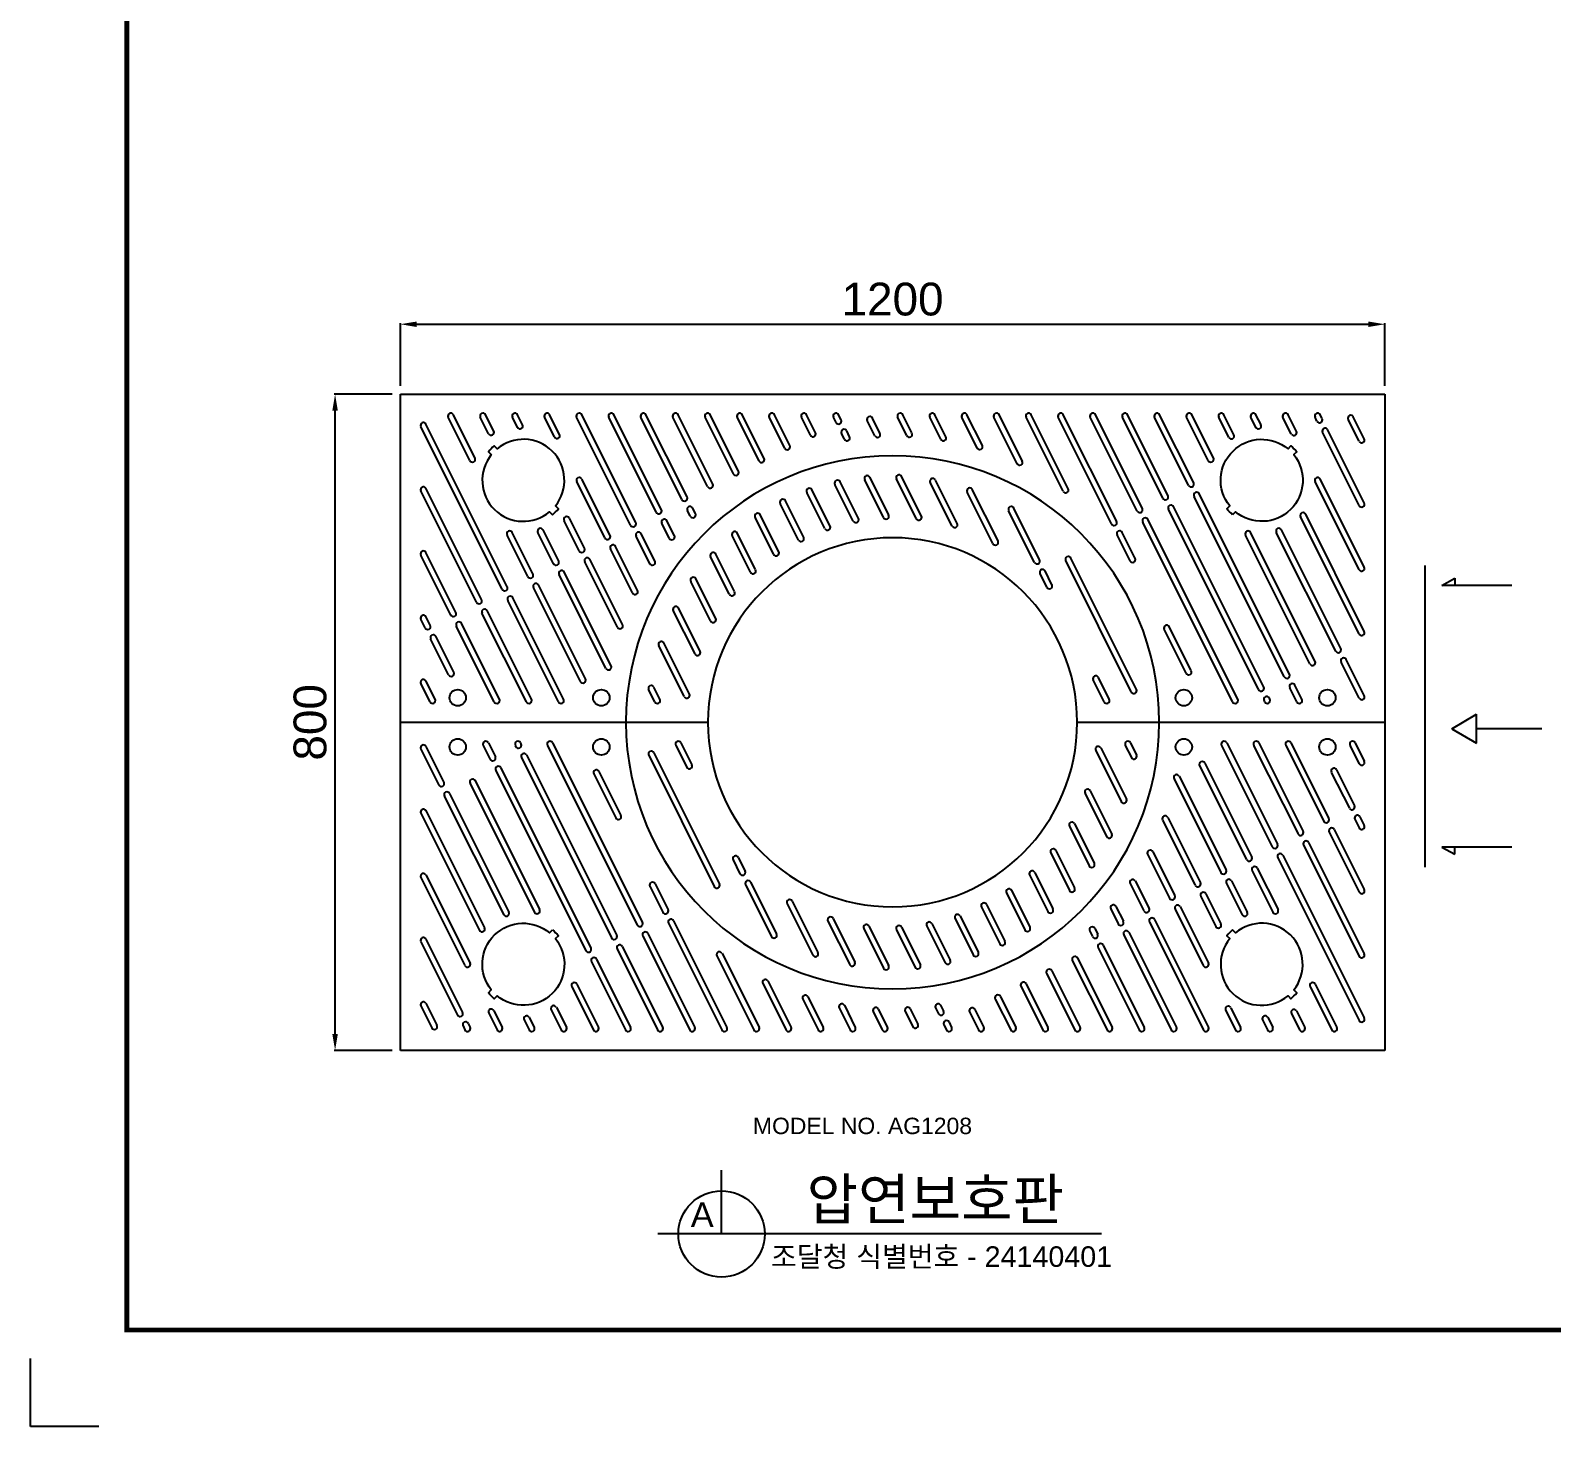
# Model space of a CAD drawing. Header units: millimetres. Extents: x 13624 to 18563, y -17957 to -14464.
# Drawn here: x 13624 to 15478, y -17957 to -16255 of the extents above; entities that cross this region are included whole.
import ezdxf
from ezdxf.enums import TextEntityAlignment as Align

# ---------------------------------------------------------------- set-up
doc = ezdxf.new("R2010")
doc.units = ezdxf.units.MM
for name, color, linetype in [('LAYOUT', 7, 'Continuous'), ('TEXT', 7, 'Continuous'), ('압연강', 40, 'Continuous')]:
    doc.layers.add(name, color=color, linetype=linetype)
doc.styles.get("Standard").update_dxf_attribs({"font": 'arial.ttf'})
doc.dimstyles.new('ISO-25', dxfattribs={"dimtxt": 40, "dimasz": 20, "dimexe": 1.25, "dimexo": 10, "dimgap": 10, "dimtad": 1, "dimdec": 0, "dimtxsty": 'Standard', "dimcen": 2.5, "dimclrd": 3, "dimclre": 3, "dimclrt": 3, "dimadec": 0, "dimazin": 0, "dimtfac": 1, "dimtdec": 0, "dimtmove": 0, "dimatfit": 3, "dimfxl": 0, "dimarcsym": 0})

# ---------------------------------------------------------------- blocks, each defined once
blk = doc.blocks.new('*D31')
at = {"color": 3, "lineweight": -2, "transparency": 16777216}
for p, q in [((14074.8, -16688.3), (14074.8, -16611.8)), ((14094.8, -16613), (15254.8, -16613)), ((15274.8, -16688.3), (15274.8, -16611.8))]:
    blk.add_line(p, q, dxfattribs=at)
at = {"color": 3, "transparency": 16777216}
for points in [[(14094.8, -16609.7), (14094.8, -16616.4), (14074.8, -16613)], [(15254.8, -16609.7), (15254.8, -16616.4), (15274.8, -16613)]]:
    blk.add_solid(points, dxfattribs=at)
at = {"layer": 'Defpoints', "color": 0, "transparency": 16777216}
for p in [(15274.8, -16613), (14074.8, -16698.3), (15274.8, -16698.3)]:
    blk.add_point(p, dxfattribs=at)
at = {"color": 3, "transparency": 16777216, "insert": (14674.8, -16582.6), "char_height": 40, "attachment_point": 5}
blk.add_mtext('1200', dxfattribs=at)
blk = doc.blocks.new('*D32')
at = {"color": 3, "lineweight": -2, "transparency": 16777216}
for p, q in [((14064.8, -16698.3), (13994, -16698.3)), ((13995.3, -17478.3), (13995.3, -16718.3)), ((14064.8, -17498.3), (13994, -17498.3))]:
    blk.add_line(p, q, dxfattribs=at)
at = {"color": 3, "transparency": 16777216}
for points in [[(13991.9, -16718.3), (13998.6, -16718.3), (13995.3, -16698.3)], [(13991.9, -17478.3), (13998.6, -17478.3), (13995.3, -17498.3)]]:
    blk.add_solid(points, dxfattribs=at)
at = {"layer": 'Defpoints', "color": 0, "transparency": 16777216}
for p in [(13995.3, -16698.3), (14074.8, -16698.3), (14074.8, -17498.3)]:
    blk.add_point(p, dxfattribs=at)
at = {"color": 3, "transparency": 16777216, "insert": (13964.9, -17098.3), "char_height": 40, "attachment_point": 5, "rotation": 90}
blk.add_mtext('800', dxfattribs=at)
blk = doc.blocks.new('AG1208')
for p, q in [((12118.1, -17154.4), (12118.1, -16754.4)), ((12118.1, -16754.4), (13318.1, -16754.4)), ((13318.1, -16754.4), (13318.1, -17154.4)), ((12118.1, -17554.4), (12118.1, -17154.4)), ((12118.1, -17154.4), (12493.1, -17154.4)), ((12943.1, -17154.4), (13318.1, -17154.4)), ((13318.1, -17154.4), (13318.1, -17554.4)), ((13318.1, -17554.4), (12118.1, -17554.4))]:
    blk.add_line(p, q)
for points in [[(12303.7, -16901.3, 0.045549), (12310.7, -16894.1), (12307.1, -16890.6, 0.904534), (12236, -16821), (12232.5, -16817.5, 0.045549), (12225.5, -16824.6), (12229, -16828.1, 0.904534), (12300.1, -16897.8)], [(13132.5, -16901.3, -0.045549), (13125.5, -16894.1), (13129, -16890.6, -0.904534), (13200.1, -16821), (13203.7, -16817.5, -0.045549), (13210.7, -16824.6), (13207.1, -16828.1, -0.904534), (13136, -16897.8)], [(12303.7, -17407.5, -0.045549), (12310.7, -17414.6), (12307.1, -17418.1, -0.904534), (12236, -17487.8), (12232.5, -17491.3, -0.045549), (12225.5, -17484.1), (12229, -17480.6, -0.904534), (12300.1, -17411)], [(13132.5, -17407.5, 0.045549), (13125.5, -17414.6), (13129, -17418.1, 0.904534), (13200.1, -17487.8), (13203.7, -17491.3, 0.045549), (13210.7, -17484.1), (13207.1, -17480.6, 0.904534), (13136, -17411)]]:
    blk.add_lwpolyline(points, format="xyb", close=True)
for centre in [(12188.1, -17124.4), (12363.1, -17124.4), (13073.1, -17124.4), (13248.1, -17124.4), (12188.1, -17184.4), (12363.1, -17184.4), (13073.1, -17184.4), (13248.1, -17184.4)]:
    blk.add_circle(centre, 10)
for radius, start, end in [(325, 0, 180), (225, 0, 180), (325, 180, 0), (225, 180, 0)]:
    blk.add_arc((12718.1, -17154.4), radius, start, end)
at = {"layer": '압연강'}
for p, q in [((12209.1, -16832.1), (12182.7, -16779.4)), ((12231.9, -16799.5), (12221.9, -16779.4)), ((12267.1, -16791.7), (12261, -16779.4)), ((12312.1, -16803.4), (12300.1, -16779.4)), ((12405, -16910.9), (12339.3, -16779.4)), ((12436.3, -16895.3), (12378.4, -16779.4)), ((12467.6, -16879.6), (12417.5, -16779.4)), ((12498.9, -16864), (12456.7, -16779.4)), ((12530.3, -16848.3), (12495.8, -16779.4)), ((12561.6, -16832.6), (12534.9, -16779.4)), ((12592.9, -16817), (12574.1, -16779.4)), ((12624.2, -16801.3), (12613.2, -16779.4)), ((12655.5, -16785.7), (12652.3, -16779.4)), ((12741.7, -16801.7), (12730.6, -16779.4)), ((12783.1, -16806.2), (12769.7, -16779.4)), ((12827.6, -16816.8), (12808.8, -16779.4)), ((12876.3, -16835.9), (12848, -16779.4)), ((12932.3, -16869.7), (12887.1, -16779.4)), ((12991.3, -16909.4), (12926.2, -16779.4)), ((13022.6, -16893.8), (12965.4, -16779.4)), ((13053.9, -16878.1), (13004.5, -16779.4)), ((13085.2, -16862.5), (13043.6, -16779.4)), ((13109.1, -16832.1), (13082.8, -16779.4)), ((13134.2, -16803.9), (13121.9, -16779.4)), ((13167.2, -16791.7), (13161, -16779.4)), ((13210.4, -16799.8), (13200.2, -16779.4)), ((13241.7, -16784.2), (13239.3, -16779.4)), ((12242.2, -16992.2), (12143.1, -16794)), ((12248.5, -16989.1), (12149.3, -16790.8)), ((12202.8, -16835.2), (12176.5, -16782.5)), ((12225.6, -16802.6), (12215.6, -16782.5)), ((12260.9, -16794.8), (12254.7, -16782.5)), ((12305.9, -16806.5), (12293.9, -16782.5)), ((12398.8, -16914), (12333, -16782.5)), ((12430.1, -16898.4), (12372.1, -16782.5)), ((12461.4, -16882.7), (12411.3, -16782.5)), ((12492.7, -16867.1), (12450.4, -16782.5)), ((12524, -16851.4), (12489.5, -16782.5)), ((12555.3, -16835.8), (12528.7, -16782.5)), ((12586.6, -16820.1), (12567.8, -16782.5)), ((12617.9, -16804.5), (12606.9, -16782.5)), ((12649.2, -16788.8), (12646.1, -16782.5)), ((12696.5, -16805.1), (12687.2, -16786.6)), ((12702.7, -16801.9), (12693.5, -16783.5)), ((12735.5, -16804.8), (12724.3, -16782.5)), ((12776.9, -16809.4), (12763.5, -16782.5)), ((12821.3, -16820), (12802.6, -16782.5)), ((12870, -16839.1), (12841.7, -16782.5)), ((12926, -16872.8), (12880.8, -16782.5)), ((12985, -16912.5), (12920, -16782.5)), ((13016.3, -16896.9), (12959.1, -16782.5)), ((13047.6, -16881.2), (12998.2, -16782.5)), ((13078.9, -16865.6), (13037.4, -16782.5)), ((13102.8, -16835.2), (13076.5, -16782.5)), ((13127.9, -16807.1), (13115.6, -16782.5)), ((13160.9, -16794.8), (13154.8, -16782.5)), ((13204.1, -16803), (13193.9, -16782.5)), ((13235.4, -16787.3), (13233, -16782.5)), ((13293.1, -16887), (13248.4, -16797.6)), ((13286.8, -16811.8), (13273.4, -16785.1)), ((13293.1, -16808.7), (13279.7, -16782)), ((12659.5, -16809.3), (12655.9, -16802.2)), ((12665.7, -16806.2), (12662.2, -16799.1)), ((13286.8, -16890.1), (13242.1, -16800.7)), ((12210.9, -17008), (12143.1, -16872.2)), ((12217.2, -17004.8), (12149.3, -16869.1)), ((12367.5, -16929.7), (12333.1, -16860.9)), ((12373.7, -16926.6), (12339.3, -16857.8)), ((12642, -16915.2), (12619.8, -16870.9)), ((12670.2, -16909), (12647.9, -16864.4)), ((12676.4, -16905.9), (12654.1, -16861.3)), ((12707.1, -16904.6), (12684.2, -16858.8)), ((12713.4, -16901.5), (12690.5, -16855.7)), ((12747, -16906.1), (12722.8, -16857.7)), ((12753.2, -16902.9), (12729, -16854.6)), ((12790.6, -16915.1), (12764.1, -16862.1)), ((12796.9, -16912), (12770.4, -16859)), ((12846.6, -16933.2), (12815.3, -16870.6)), ((13286.8, -16968.4), (13233.1, -16860.9)), ((13293.1, -16965.2), (13239.3, -16857.7)), ((12603.5, -16932.2), (12581.1, -16887.5)), ((12609.8, -16929.1), (12587.4, -16884.3)), ((12635.7, -16918.3), (12613.6, -16874.1)), ((12840.4, -16936.3), (12809, -16873.7)), ((13195.6, -17098.9), (13085.6, -16879)), ((13201.8, -17095.7), (13091.9, -16875.9)), ((12336.2, -16945.3), (12317.8, -16908.6)), ((12342.4, -16942.2), (12324.1, -16905.5)), ((12452.1, -16926.9), (12443, -16908.7)), ((12471.5, -16903), (12468.1, -16896.2)), ((12477.8, -16899.9), (12474.3, -16893)), ((12573.1, -16949.6), (12550.5, -16904.5)), ((12579.3, -16946.4), (12556.8, -16901.4)), ((12891.1, -16959.5), (12859.5, -16896.4)), ((12897.3, -16956.4), (12865.8, -16893.3)), ((13138.8, -17126.3), (13029.3, -16907.2)), ((13164.2, -17114.5), (13054.3, -16894.7)), ((13170.5, -17111.4), (13060.6, -16891.5)), ((13286.8, -17046.6), (13215.5, -16903.9)), ((13293.1, -17043.5), (13221.7, -16900.8)), ((12273.5, -16976.7), (12248.3, -16926.1)), ((12279.8, -16973.5), (12254.5, -16923)), ((12304.9, -16961), (12285.8, -16922.9)), ((12311.1, -16957.9), (12292.1, -16919.8)), ((12422.2, -16961), (12405.5, -16927.5)), ((12428.5, -16957.8), (12411.7, -16924.3)), ((12445.9, -16930), (12436.8, -16911.8)), ((12544.9, -16971.4), (12522.6, -16926.8)), ((12551.1, -16968.3), (12528.8, -16923.7)), ((13007.5, -16957.6), (12991.7, -16926)), ((13013.8, -16954.5), (12998, -16922.8)), ((13132.5, -17129.4), (13023, -16910.3)), ((13226.9, -17083.2), (13148.3, -16926.1)), ((13233.1, -17080.1), (13154.5, -16923)), ((13258.2, -17067.6), (13185.8, -16922.9)), ((13264.4, -17064.4), (13192.1, -16919.8)), ((12401, -16996.7), (12374.2, -16943.1)), ((12407.2, -16993.6), (12380.4, -16940)), ((12179.6, -17023.6), (12143.1, -16950.5)), ((12185.9, -17020.5), (12149.3, -16947.4)), ((12382.7, -17038.4), (12342.9, -16958.8)), ((12389, -17035.3), (12349.1, -16955.6)), ((12519.1, -16998.2), (12496.2, -16952.4)), ((12525.4, -16995.1), (12502.5, -16949.3)), ((13009.1, -17117.3), (12929.1, -16957.3)), ((13015.4, -17114.2), (12935.3, -16954.1)), ((12368.7, -17088.6), (12311.6, -16974.4)), ((12374.9, -17085.5), (12317.8, -16971.3)), ((12496.3, -17030.8), (12472.2, -16982.6)), ((12502.6, -17027.7), (12478.4, -16979.4)), ((12906.2, -16989.7), (12897.8, -16972.9)), ((12912.4, -16986.6), (12904, -16969.8)), ((12317, -17126.3), (12255.2, -17002.6)), ((12337.5, -17104.6), (12280.3, -16990.1)), ((12343.8, -17101.4), (12286.5, -16986.9)), ((12277.9, -17126.3), (12223.9, -17018.2)), ((12310.8, -17129.4), (12249, -17005.7)), ((12477.3, -17071), (12450.8, -17018.1)), ((12483.5, -17067.9), (12457.1, -17015)), ((12148.3, -17039.3), (12143.1, -17028.8)), ((12154.6, -17036.1), (12149.3, -17025.6)), ((12232.5, -17129.4), (12186.3, -17037)), ((12238.8, -17126.3), (12192.6, -17033.9)), ((12271.7, -17129.4), (12217.6, -17021.4)), ((13082.2, -17091.4), (13055.4, -17037.8)), ((12177, -17096.5), (12155, -17052.7)), ((12183.2, -17093.4), (12161.3, -17049.5)), ((12470.5, -17120), (12439.3, -17057.7)), ((13076, -17094.5), (13049.2, -17040.9)), ((12464.2, -17123.1), (12433, -17060.8)), ((13286.8, -17124.9), (13264.9, -17081)), ((13293.1, -17121.8), (13271.1, -17077.9)), ((12154.3, -17129.4), (12143.1, -17107)), ((12160.5, -17126.3), (12149.3, -17103.9)), ((12434.4, -17126.3), (12427, -17111.4)), ((12976, -17129.4), (12962.7, -17102.7)), ((12982.3, -17126.3), (12968.9, -17099.6)), ((13210.8, -17129.4), (13202.3, -17112.3)), ((13217.1, -17126.3), (13208.5, -17109.2)), ((12428.2, -17129.4), (12420.7, -17114.5)), ((13171.7, -17129.4), (13171, -17127.9)), ((13177.9, -17126.3), (13177.2, -17124.8)), ((12143.1, -17187), (12165, -17230.9)), ((12149.3, -17183.9), (12171.3, -17227.8)), ((12219.1, -17182.5), (12227.6, -17199.6)), ((12225.4, -17179.4), (12233.9, -17196.5)), ((12258.2, -17182.5), (12258.9, -17184)), ((12264.5, -17179.4), (12265.2, -17180.8)), ((12297.4, -17182.5), (12406.9, -17401.6)), ((12303.6, -17179.4), (12413.2, -17398.5)), ((12453.9, -17182.5), (12467.2, -17209.2)), ((12460.1, -17179.4), (12473.5, -17206.1)), ((12972, -17185.6), (13003.1, -17247.9)), ((13001.7, -17182.5), (13009.2, -17197.4)), ((13008, -17179.4), (13015.4, -17194.3)), ((13119.1, -17182.5), (13180.9, -17306.2)), ((13125.4, -17179.4), (13187.2, -17303.1)), ((13158.2, -17182.5), (13212.3, -17290.5)), ((13164.5, -17179.4), (13218.5, -17287.4)), ((13197.4, -17182.5), (13243.6, -17274.9)), ((13203.6, -17179.4), (13249.8, -17271.7)), ((13275.6, -17182.5), (13286.8, -17204.9)), ((13281.9, -17179.4), (13293.1, -17201.7)), ((12265.7, -17197.4), (12375.6, -17417.2)), ((12271.9, -17194.2), (12381.9, -17414.1)), ((12420.8, -17194.6), (12500.8, -17354.6)), ((12427, -17191.5), (12507.1, -17351.5)), ((12965.7, -17188.8), (12996.9, -17251.1)), ((13098.7, -17204.2), (13155.9, -17318.7)), ((12234.3, -17213), (12344.3, -17432.9)), ((12240.6, -17209.9), (12350.5, -17429.8)), ((12353.9, -17217.4), (12380.7, -17271)), ((12360.2, -17214.2), (12387, -17267.8)), ((13061.2, -17223.3), (13118.3, -17337.5)), ((13067.5, -17220.1), (13124.6, -17334.4)), ((13092.4, -17207.3), (13149.6, -17321.8)), ((13252.9, -17215.4), (13274.9, -17259.2)), ((13259.2, -17212.2), (13281.1, -17256.1)), ((12178, -17241.2), (12250.3, -17385.9)), ((12203, -17228.7), (12281.6, -17385.8)), ((12209.3, -17225.5), (12287.9, -17382.7)), ((12952.6, -17240.9), (12979.1, -17293.8)), ((12958.9, -17237.8), (12985.3, -17290.6)), ((12149.3, -17262.1), (12220.7, -17404.9)), ((12171.7, -17244.3), (12244.1, -17389)), ((12143.1, -17265.3), (12214.4, -17408)), ((12939.9, -17277.9), (12964, -17326.2)), ((13047.2, -17273.5), (13087, -17353.1)), ((13053.5, -17270.3), (13093.3, -17350)), ((13281.6, -17272.6), (13286.8, -17283.1)), ((13287.8, -17269.5), (13293.1, -17280)), ((12933.6, -17281.1), (12957.7, -17329.3)), ((13250.3, -17288.3), (13286.8, -17361.4)), ((13256.5, -17285.2), (13293.1, -17358.3)), ((12910.8, -17313.7), (12933.7, -17359.5)), ((12917, -17310.5), (12939.9, -17356.3)), ((13028.9, -17315.2), (13055.7, -17368.8)), ((13035.2, -17312.1), (13062, -17365.7)), ((13193.9, -17316.5), (13293.1, -17514.8)), ((13219, -17303.9), (13286.8, -17439.7)), ((13225.2, -17300.8), (13293.1, -17436.5)), ((12523.7, -17322.2), (12532.1, -17339)), ((12530, -17319.1), (12538.4, -17335.9)), ((13156.3, -17335.3), (13181.6, -17385.8)), ((13162.6, -17332.1), (13187.9, -17382.7)), ((13187.7, -17319.7), (13286.8, -17517.9)), ((12143.1, -17343.5), (12196.8, -17451)), ((12149.3, -17340.4), (12203.1, -17447.9)), ((12422.4, -17354.3), (12438.2, -17385.9)), ((12428.7, -17351.2), (12444.5, -17382.8)), ((12538.8, -17352.4), (12570.4, -17415.5)), ((12545.1, -17349.3), (12576.6, -17412.4)), ((12885, -17340.5), (12907.3, -17385.1)), ((12891.3, -17337.3), (12913.6, -17381.9)), ((13007.7, -17350.9), (13024.4, -17384.4)), ((13013.9, -17347.8), (13030.7, -17381.3)), ((13125, -17350.9), (13144.1, -17389)), ((13131.3, -17347.8), (13150.3, -17385.8)), ((12595.8, -17372.4), (12627.1, -17435.1)), ((12856.8, -17362.3), (12879.4, -17407.4)), ((12863.1, -17359.2), (12885.6, -17404.2)), ((13093.7, -17366.6), (13112.1, -17403.3)), ((13100, -17363.4), (13118.3, -17400.1)), ((12589.5, -17375.6), (12620.9, -17438.2)), ((12800.5, -17390.4), (12822.6, -17434.7)), ((12826.4, -17379.7), (12848.8, -17424.4)), ((12832.7, -17376.6), (12855, -17421.3)), ((12984, -17381.9), (12993.1, -17400.1)), ((12990.3, -17378.8), (12999.4, -17397)), ((13062.4, -17382.2), (13096.8, -17451)), ((13068.7, -17379.1), (13103.1, -17447.9)), ((12444.9, -17399.4), (12509.9, -17529.4)), ((12451.2, -17396.2), (12516.2, -17526.3)), ((12639.3, -17396.8), (12665.8, -17449.8)), ((12645.5, -17393.6), (12672, -17446.7)), ((12682.9, -17405.8), (12707.1, -17454.2)), ((12689.2, -17402.7), (12713.4, -17451.1)), ((12722.8, -17407.3), (12745.7, -17453.1)), ((12729, -17404.1), (12752, -17450)), ((12759.7, -17402.9), (12782, -17447.5)), ((12766, -17399.8), (12788.3, -17444.4)), ((12794.2, -17393.6), (12816.3, -17437.8)), ((12958.4, -17408.9), (12961.8, -17415.7)), ((12964.6, -17405.7), (12968.1, -17412.6)), ((13006.1, -17410.4), (13064, -17526.3)), ((13031.1, -17397.9), (13096.9, -17529.4)), ((13037.4, -17394.7), (13103.2, -17526.3)), ((12143.1, -17421.8), (12187.8, -17511.2)), ((12149.3, -17418.7), (12194, -17508)), ((12388.6, -17427.5), (12437.9, -17526.3)), ((12413.6, -17415), (12470.8, -17529.4)), ((12419.9, -17411.9), (12477.1, -17526.3)), ((12974.8, -17426), (13024.9, -17526.3)), ((12999.8, -17413.5), (13057.8, -17529.4)), ((12351, -17446.3), (12392.5, -17529.4)), ((12357.3, -17443.2), (12398.8, -17526.3)), ((12382.3, -17430.7), (12431.7, -17529.4)), ((12503.9, -17439.1), (12549.1, -17529.4)), ((12510.2, -17435.9), (12555.3, -17526.3)), ((12937.2, -17444.8), (12979.5, -17529.4)), ((12943.5, -17441.7), (12985.8, -17526.3)), ((12968.5, -17429.2), (13018.6, -17529.4)), ((12905.9, -17460.5), (12940.4, -17529.4)), ((12912.2, -17457.3), (12946.6, -17526.3)), ((12327.1, -17476.7), (12353.4, -17529.4)), ((12333.3, -17473.6), (12359.7, -17526.3)), ((12559.9, -17472.8), (12588.2, -17529.4)), ((12566.2, -17469.7), (12594.4, -17526.3)), ((12874.6, -17476.1), (12901.2, -17529.4)), ((12880.9, -17473), (12907.5, -17526.3)), ((13227.1, -17476.7), (13253.4, -17529.4)), ((13233.3, -17473.6), (13259.7, -17526.3)), ((12143.1, -17500.1), (12156.5, -17526.8)), ((12149.3, -17496.9), (12162.7, -17523.7)), ((12308.3, -17501.7), (12320.5, -17526.3)), ((12608.6, -17491.9), (12627.3, -17529.4)), ((12614.9, -17488.8), (12633.6, -17526.3)), ((12653, -17502.5), (12666.4, -17529.4)), ((12659.3, -17499.4), (12672.7, -17526.3)), ((12770.4, -17502.6), (12774, -17509.7)), ((12776.7, -17499.4), (12780.2, -17506.5)), ((12843.3, -17491.8), (12862.1, -17529.4)), ((12849.6, -17488.6), (12868.4, -17526.3)), ((13130.3, -17502.3), (13142.3, -17526.3)), ((12200.7, -17521.4), (12203.1, -17526.3)), ((12225.8, -17508.9), (12236, -17529.4)), ((12232, -17505.8), (12242.3, -17526.3)), ((12269, -17517.1), (12275.1, -17529.4)), ((12275.3, -17514), (12281.4, -17526.3)), ((12302, -17504.8), (12314.3, -17529.4)), ((12694.4, -17507.1), (12705.6, -17529.4)), ((12700.7, -17504), (12711.8, -17526.3)), ((12733.4, -17506.8), (12742.7, -17525.3)), ((12739.7, -17503.7), (12748.9, -17522.2)), ((12787, -17520), (12790.1, -17526.3)), ((12812, -17507.4), (12823, -17529.4)), ((12818.3, -17504.3), (12829.2, -17526.3)), ((13124, -17505.4), (13136, -17529.4)), ((13169, -17517.1), (13175.2, -17529.4)), ((13175.3, -17514), (13181.4, -17526.3)), ((13204.3, -17509.3), (13214.3, -17529.4)), ((13210.5, -17506.2), (13220.5, -17526.3)), ((12194.5, -17524.6), (12196.9, -17529.4)), ((12780.7, -17523.1), (12783.8, -17529.4))]:
    blk.add_line(p, q, dxfattribs=at)
for centre, start, end in [((12179.6, -16781), 26.5651, 206.5651), ((12218.7, -16781), 26.5651, 206.5651), ((12257.9, -16781), 26.5651, 206.5651), ((12297, -16781), 26.5651, 206.5651), ((12336.1, -16781), 26.5651, 206.5651), ((12375.3, -16781), 26.5651, 206.5651), ((12414.4, -16781), 26.5651, 206.5651), ((12453.5, -16781), 26.5651, 206.5651), ((12492.7, -16781), 26.5651, 206.5651), ((12531.8, -16781), 26.5651, 206.5651), ((12570.9, -16781), 26.5651, 206.5651), ((12610.1, -16781), 26.5651, 206.5651), ((12649.2, -16781), 26.5651, 206.5651), ((12727.4, -16781), 26.5651, 206.5651), ((12766.6, -16781), 26.5651, 206.5651), ((12805.7, -16781), 26.5651, 206.5651), ((12844.8, -16781), 26.5651, 206.5651), ((12884, -16781), 26.5651, 206.5651), ((12923.1, -16781), 26.5651, 206.5651), ((12962.2, -16781), 26.5651, 206.5651), ((13001.4, -16781), 26.5651, 206.5651), ((13040.5, -16781), 26.5651, 206.5651), ((13079.6, -16781), 26.5651, 206.5651), ((13118.8, -16781), 26.5651, 206.5651), ((13157.9, -16781), 26.5651, 206.5651), ((13197, -16781), 26.5651, 206.5651), ((13236.2, -16781), 26.5651, 206.5651), ((13276.6, -16783.5), 26.5651, 206.5651), ((12146.2, -16792.4), 26.5651, 206.5651), ((12264, -16793.2), 206.5651, 26.5651), ((12652.3, -16787.3), 206.5651, 26.5651), ((12659, -16800.7), 26.5651, 206.5651), ((12690.4, -16785), 26.5651, 206.5651), ((13164, -16793.2), 206.5651, 26.5651), ((13238.6, -16785.8), 206.5651, 26.5651), ((13245.3, -16799.2), 26.5651, 206.5651), ((12228.8, -16801), 206.5651, 26.5651), ((12309, -16804.9), 206.5651, 26.5651), ((12589.7, -16818.6), 206.5651, 26.5651), ((12621, -16802.9), 206.5651, 26.5651), ((12662.6, -16807.8), 206.5651, 26.5651), ((12699.6, -16803.5), 206.5651, 26.5651), ((12738.6, -16803.3), 206.5651, 26.5651), ((12780, -16807.8), 206.5651, 26.5651), ((12824.4, -16818.4), 206.5651, 26.5651), ((13131, -16805.5), 206.5651, 26.5651), ((13207.3, -16801.4), 206.5651, 26.5651), ((13289.9, -16810.3), 206.5651, 26.5651), ((12206, -16833.6), 206.5651, 26.5651), ((12558.4, -16834.2), 206.5651, 26.5651), ((13106, -16833.6), 206.5651, 26.5651), ((12527.1, -16849.9), 206.5651, 26.5651), ((12687.3, -16857.2), 26.5651, 206.5651), ((12725.9, -16856.2), 26.5651, 206.5651), ((12873.1, -16837.5), 206.5651, 26.5651), ((12146.2, -16870.7), 26.5651, 206.5651), ((12336.2, -16859.3), 26.5651, 206.5651), ((12495.8, -16865.5), 206.5651, 26.5651), ((12616.7, -16872.5), 26.5651, 206.5651), ((12651, -16862.8), 26.5651, 206.5651), ((12767.2, -16860.5), 26.5651, 206.5651), ((12812.2, -16872.1), 26.5651, 206.5651), ((12929.1, -16871.3), 206.5651, 26.5651), ((13082, -16864), 206.5651, 26.5651), ((13236.2, -16859.3), 26.5651, 206.5651), ((12464.5, -16881.2), 206.5651, 26.5651), ((12471.2, -16894.6), 26.5651, 206.5651), ((12584.3, -16885.9), 26.5651, 206.5651), ((12862.7, -16894.8), 26.5651, 206.5651), ((13050.7, -16879.7), 206.5651, 26.5651), ((13057.4, -16893.1), 26.5651, 206.5651), ((13088.7, -16877.4), 26.5651, 206.5651), ((13289.9, -16888.5), 206.5651, 26.5651), ((12320.9, -16907.1), 26.5651, 206.5651), ((12433.2, -16896.8), 206.5651, 26.5651), ((12439.9, -16910.2), 26.5651, 206.5651), ((12474.7, -16901.5), 206.5651, 26.5651), ((12553.7, -16903), 26.5651, 206.5651), ((12673.3, -16907.5), 206.5651, 26.5651), ((12710.2, -16903.1), 206.5651, 26.5651), ((12750.1, -16904.5), 206.5651, 26.5651), ((12988.1, -16911), 206.5651, 26.5651), ((13019.4, -16895.3), 206.5651, 26.5651), ((13026.1, -16908.7), 26.5651, 206.5651), ((13218.6, -16902.3), 26.5651, 206.5651), ((12251.4, -16924.5), 26.5651, 206.5651), ((12288.9, -16921.4), 26.5651, 206.5651), ((12370.6, -16928.1), 206.5651, 26.5651), ((12401.9, -16912.5), 206.5651, 26.5651), ((12408.6, -16925.9), 26.5651, 206.5651), ((12449, -16928.4), 206.5651, 26.5651), ((12525.7, -16925.3), 26.5651, 206.5651), ((12638.8, -16916.8), 206.5651, 26.5651), ((12793.8, -16913.6), 206.5651, 26.5651), ((12994.8, -16924.4), 26.5651, 206.5651), ((13151.4, -16924.5), 26.5651, 206.5651), ((13189, -16921.4), 26.5651, 206.5651), ((12146.2, -16948.9), 26.5651, 206.5651), ((12339.3, -16943.8), 206.5651, 26.5651), ((12377.3, -16941.5), 26.5651, 206.5651), ((12576.2, -16948), 206.5651, 26.5651), ((12606.6, -16930.6), 206.5651, 26.5651), ((12843.5, -16934.8), 206.5651, 26.5651), ((12308, -16959.4), 206.5651, 26.5651), ((12346, -16957.2), 26.5651, 206.5651), ((12425.4, -16959.4), 206.5651, 26.5651), ((12499.4, -16950.9), 26.5651, 206.5651), ((12894.2, -16957.9), 206.5651, 26.5651), ((12932.2, -16955.7), 26.5651, 206.5651), ((13010.6, -16956), 206.5651, 26.5651), ((13289.9, -16966.8), 206.5651, 26.5651), ((12276.7, -16975.1), 206.5651, 26.5651), ((12314.7, -16972.8), 26.5651, 206.5651), ((12475.3, -16981), 26.5651, 206.5651), ((12548, -16969.9), 206.5651, 26.5651), ((12900.9, -16971.4), 26.5651, 206.5651), ((12245.4, -16990.7), 206.5651, 26.5651), ((12252.1, -17004.2), 26.5651, 206.5651), ((12283.4, -16988.5), 26.5651, 206.5651), ((12404.1, -16995.1), 206.5651, 26.5651), ((12522.3, -16996.7), 206.5651, 26.5651), ((12909.3, -16988.1), 206.5651, 26.5651), ((12182.8, -17022), 206.5651, 26.5651), ((12214.1, -17006.4), 206.5651, 26.5651), ((12220.8, -17019.8), 26.5651, 206.5651), ((12453.9, -17016.6), 26.5651, 206.5651), ((12146.2, -17027.2), 26.5651, 206.5651), ((12151.5, -17037.7), 206.5651, 26.5651), ((12189.5, -17035.5), 26.5651, 206.5651), ((12385.8, -17036.9), 206.5651, 26.5651), ((12499.4, -17029.3), 206.5651, 26.5651), ((13052.3, -17039.4), 26.5651, 206.5651), ((12158.2, -17051.1), 26.5651, 206.5651), ((12436.2, -17059.3), 26.5651, 206.5651), ((13289.9, -17045.1), 206.5651, 26.5651), ((12480.4, -17069.5), 206.5651, 26.5651), ((13261.3, -17066), 206.5651, 26.5651), ((13268, -17079.4), 26.5651, 206.5651), ((12180.1, -17095), 206.5651, 26.5651), ((12371.8, -17087.1), 206.5651, 26.5651), ((13079.1, -17093), 206.5651, 26.5651), ((13230, -17081.7), 206.5651, 26.5651), ((12146.2, -17105.5), 26.5651, 206.5651), ((12340.6, -17103), 206.5651, 26.5651), ((12423.9, -17112.9), 26.5651, 206.5651), ((12965.8, -17101.2), 26.5651, 206.5651), ((13167.4, -17113), 206.5651, 26.5651), ((13198.7, -17097.3), 206.5651, 26.5651), ((13205.4, -17110.7), 26.5651, 206.5651), ((12157.4, -17127.8), 206.5651, 26.5651), ((12235.7, -17127.8), 206.5651, 26.5651), ((12274.8, -17127.8), 206.5651, 26.5651), ((12313.9, -17127.8), 206.5651, 26.5651), ((12431.3, -17127.8), 206.5651, 26.5651), ((12467.3, -17121.6), 206.5651, 26.5651), ((12979.1, -17127.8), 206.5651, 26.5651), ((13012.2, -17115.8), 206.5651, 26.5651), ((13135.7, -17127.8), 206.5651, 26.5651), ((13174.1, -17126.4), 26.5651, 206.5651), ((13174.8, -17127.8), 206.5651, 26.5651), ((13213.9, -17127.8), 206.5651, 26.5651), ((13289.9, -17123.3), 206.5651, 26.5651), ((12146.2, -17185.4), 26.5651, 206.5651), ((12222.2, -17181), 26.5651, 206.5651), ((12261.4, -17181), 26.5651, 206.5651), ((12262.1, -17182.4), 206.5651, 26.5651), ((12300.5, -17181), 26.5651, 206.5651), ((12457, -17181), 26.5651, 206.5651), ((12968.8, -17187.2), 26.5651, 206.5651), ((13004.9, -17181), 26.5651, 206.5651), ((13122.2, -17181), 26.5651, 206.5651), ((13161.4, -17181), 26.5651, 206.5651), ((13200.5, -17181), 26.5651, 206.5651), ((13278.8, -17181), 26.5651, 206.5651), ((12230.8, -17198), 206.5651, 26.5651), ((12268.8, -17195.8), 26.5651, 206.5651), ((12423.9, -17193), 26.5651, 206.5651), ((12470.3, -17207.6), 206.5651, 26.5651), ((13012.3, -17195.8), 206.5651, 26.5651), ((13095.5, -17205.8), 26.5651, 206.5651), ((13289.9, -17203.3), 206.5651, 26.5651), ((12206.2, -17227.1), 26.5651, 206.5651), ((12237.5, -17211.5), 26.5651, 206.5651), ((12357, -17215.8), 26.5651, 206.5651), ((13064.4, -17221.7), 26.5651, 206.5651), ((13256.1, -17213.8), 26.5651, 206.5651), ((12168.2, -17229.3), 206.5651, 26.5651), ((12174.9, -17242.8), 26.5651, 206.5651), ((12955.8, -17239.3), 26.5651, 206.5651), ((12146.2, -17263.7), 26.5651, 206.5651), ((13000, -17249.5), 206.5651, 26.5651), ((13278, -17257.7), 206.5651, 26.5651), ((12383.9, -17269.4), 206.5651, 26.5651), ((12936.7, -17279.5), 26.5651, 206.5651), ((13050.3, -17271.9), 26.5651, 206.5651), ((13246.7, -17273.3), 206.5651, 26.5651), ((13284.7, -17271.1), 26.5651, 206.5651), ((13289.9, -17281.6), 206.5651, 26.5651), ((12982.2, -17292.2), 206.5651, 26.5651), ((13215.4, -17289), 206.5651, 26.5651), ((13222.1, -17302.4), 26.5651, 206.5651), ((13253.4, -17286.7), 26.5651, 206.5651), ((12526.9, -17320.6), 26.5651, 206.5651), ((12913.9, -17312.1), 26.5651, 206.5651), ((13032.1, -17313.7), 26.5651, 206.5651), ((13184.1, -17304.6), 206.5651, 26.5651), ((13190.8, -17318), 26.5651, 206.5651), ((12535.2, -17337.4), 206.5651, 26.5651), ((12888.2, -17338.9), 26.5651, 206.5651), ((12960.9, -17327.8), 206.5651, 26.5651), ((13121.5, -17335.9), 206.5651, 26.5651), ((13152.8, -17320.3), 206.5651, 26.5651), ((13159.5, -17333.7), 26.5651, 206.5651), ((12146.2, -17342), 26.5651, 206.5651), ((12425.5, -17352.8), 26.5651, 206.5651), ((12503.9, -17353.1), 206.5651, 26.5651), ((12542, -17350.8), 26.5651, 206.5651), ((13010.8, -17349.4), 26.5651, 206.5651), ((13090.2, -17351.6), 206.5651, 26.5651), ((13128.2, -17349.3), 26.5651, 206.5651), ((12592.7, -17374), 26.5651, 206.5651), ((12860, -17360.8), 26.5651, 206.5651), ((12936.8, -17357.9), 206.5651, 26.5651), ((13058.9, -17367.2), 206.5651, 26.5651), ((13096.9, -17365), 26.5651, 206.5651), ((13289.9, -17359.8), 206.5651, 26.5651), ((12247.2, -17387.4), 206.5651, 26.5651), ((12284.7, -17384.2), 206.5651, 26.5651), ((12441.3, -17384.4), 206.5651, 26.5651), ((12642.4, -17395.2), 26.5651, 206.5651), ((12797.3, -17392), 26.5651, 206.5651), ((12829.5, -17378.1), 26.5651, 206.5651), ((12910.5, -17383.5), 206.5651, 26.5651), ((12987.2, -17380.4), 26.5651, 206.5651), ((13027.6, -17382.9), 206.5651, 26.5651), ((13065.6, -17380.6), 26.5651, 206.5651), ((13147.2, -17387.4), 206.5651, 26.5651), ((13184.8, -17384.2), 206.5651, 26.5651), ((12217.6, -17406.4), 206.5651, 26.5651), ((12410, -17400), 206.5651, 26.5651), ((12416.7, -17413.4), 26.5651, 206.5651), ((12448, -17397.8), 26.5651, 206.5651), ((12686.1, -17404.3), 26.5651, 206.5651), ((12725.9, -17405.7), 26.5651, 206.5651), ((12762.9, -17401.3), 26.5651, 206.5651), ((12882.5, -17405.8), 206.5651, 26.5651), ((12961.5, -17407.3), 26.5651, 206.5651), ((12996.2, -17398.5), 206.5651, 26.5651), ((13003, -17411.9), 26.5651, 206.5651), ((13034.3, -17396.3), 26.5651, 206.5651), ((13115.2, -17401.7), 206.5651, 26.5651), ((12146.2, -17420.2), 26.5651, 206.5651), ((12378.7, -17415.7), 206.5651, 26.5651), ((12385.4, -17429.1), 26.5651, 206.5651), ((12573.5, -17413.9), 206.5651, 26.5651), ((12851.9, -17422.9), 206.5651, 26.5651), ((12964.9, -17414.2), 206.5651, 26.5651), ((12971.7, -17427.6), 26.5651, 206.5651), ((12347.4, -17431.3), 206.5651, 26.5651), ((12354.1, -17444.7), 26.5651, 206.5651), ((12507, -17437.5), 26.5651, 206.5651), ((12624, -17436.6), 206.5651, 26.5651), ((12668.9, -17448.2), 206.5651, 26.5651), ((12785.2, -17445.9), 206.5651, 26.5651), ((12819.5, -17436.3), 206.5651, 26.5651), ((12940.3, -17443.3), 26.5651, 206.5651), ((13289.9, -17438.1), 206.5651, 26.5651), ((12200, -17449.5), 206.5651, 26.5651), ((12710.2, -17452.6), 206.5651, 26.5651), ((12748.8, -17451.5), 206.5651, 26.5651), ((12909, -17458.9), 26.5651, 206.5651), ((13100, -17449.4), 206.5651, 26.5651), ((12330.2, -17475.1), 26.5651, 206.5651), ((12563, -17471.3), 26.5651, 206.5651), ((12877.7, -17474.6), 26.5651, 206.5651), ((13230.2, -17475.1), 26.5651, 206.5651), ((12146.2, -17498.5), 26.5651, 206.5651), ((12305.1, -17503.3), 26.5651, 206.5651), ((12611.7, -17490.4), 26.5651, 206.5651), ((12656.2, -17501), 26.5651, 206.5651), ((12697.6, -17505.5), 26.5651, 206.5651), ((12736.6, -17505.3), 26.5651, 206.5651), ((12773.6, -17501), 26.5651, 206.5651), ((12815.1, -17505.9), 26.5651, 206.5651), ((12846.4, -17490.2), 26.5651, 206.5651), ((13127.2, -17503.8), 26.5651, 206.5651), ((12190.9, -17509.6), 206.5651, 26.5651), ((12197.6, -17523), 26.5651, 206.5651), ((12228.9, -17507.4), 26.5651, 206.5651), ((12272.1, -17515.6), 26.5651, 206.5651), ((12777.1, -17508.1), 206.5651, 26.5651), ((12783.8, -17521.5), 26.5651, 206.5651), ((13172.2, -17515.6), 26.5651, 206.5651), ((13207.4, -17507.8), 26.5651, 206.5651), ((13289.9, -17516.4), 206.5651, 26.5651), ((12159.6, -17525.2), 206.5651, 26.5651), ((12200, -17527.8), 206.5651, 26.5651), ((12239.1, -17527.8), 206.5651, 26.5651), ((12278.3, -17527.8), 206.5651, 26.5651), ((12317.4, -17527.8), 206.5651, 26.5651), ((12356.5, -17527.8), 206.5651, 26.5651), ((12395.7, -17527.8), 206.5651, 26.5651), ((12434.8, -17527.8), 206.5651, 26.5651), ((12473.9, -17527.8), 206.5651, 26.5651), ((12513.1, -17527.8), 206.5651, 26.5651), ((12552.2, -17527.8), 206.5651, 26.5651), ((12591.3, -17527.8), 206.5651, 26.5651), ((12630.4, -17527.8), 206.5651, 26.5651), ((12669.6, -17527.8), 206.5651, 26.5651), ((12708.7, -17527.8), 206.5651, 26.5651), ((12745.8, -17523.8), 206.5651, 26.5651), ((12787, -17527.8), 206.5651, 26.5651), ((12826.1, -17527.8), 206.5651, 26.5651), ((12865.2, -17527.8), 206.5651, 26.5651), ((12904.4, -17527.8), 206.5651, 26.5651), ((12943.5, -17527.8), 206.5651, 26.5651), ((12982.6, -17527.8), 206.5651, 26.5651), ((13021.8, -17527.8), 206.5651, 26.5651), ((13060.9, -17527.8), 206.5651, 26.5651), ((13100, -17527.8), 206.5651, 26.5651), ((13139.2, -17527.8), 206.5651, 26.5651), ((13178.3, -17527.8), 206.5651, 26.5651), ((13217.4, -17527.8), 206.5651, 26.5651), ((13256.5, -17527.8), 206.5651, 26.5651)]:
    blk.add_arc(centre, 3.5, start, end, dxfattribs=at)

msp = doc.modelspace()

# ---------------------------------------------------------------- linework, layer by layer
for p, q in [((14674.8, -16698.3), (15274.8, -16698.3)), ((15323.5, -16907.1), (15323.5, -17274.8)), ((15344.2, -16931.7), (15360.2, -16922.7)), ((15360.2, -16922.7), (15360.2, -16931.7)), ((15429.8, -16931.7), (15344.2, -16931.7)), ((15356.6, -17106.1), (15386.7, -17088.3)), ((15386.7, -17123.9), (15386.7, -17088.3)), ((15356.6, -17106.1), (15386.7, -17123.9)), ((15466.1, -17106.1), (15386.7, -17106.1)), ((15429.8, -17250.3), (15344.2, -17250.3)), ((15344.2, -17250.3), (15360.2, -17259.2)), ((15360.2, -17259.2), (15360.2, -17250.3)), ((14466.3, -17722), (14466.3, -17644.4)), ((14929.4, -17722), (14388.7, -17722)), ((13623.9, -17956.8), (13623.9, -17873.7)), ((13707.1, -17956.8), (13623.9, -17956.8))]:
    msp.add_line(p, q)
msp.add_circle((14466.3, -17722), 52.6)
at = {"layer": 'LAYOUT'}
msp.add_line((13741.5, -17698.1), (13741.5, -17839.2), dxfattribs=at)
at = {"layer": 'LAYOUT', "const_width": 5.88}
msp.add_lwpolyline([(13741.5, -17839.2), (18445.5, -17839.2), (18445.5, -14581.7), (13741.5, -14581.7)], close=True, dxfattribs=at)

# ---------------------------------------------------------------- block references
msp.add_blockref('AG1208', (1956.7, 56.1))

# ---------------------------------------------------------------- texts
for s, height, p in [('MODEL NO. AG1208', 20, (14504.6, -17600.3)), ('A', 30, (14428.8, -17713.5)), ('조달청 식별번호 - 24140401', 25, (14526.7, -17762.1))]:
    msp.add_text(s, height=height).set_placement(p)
at = {"layer": 'TEXT'}
msp.add_text('압연보호판', height=50, dxfattribs=at).set_placement((14726.9, -17704.7), align=Align.CENTER)

# ---------------------------------------------------------------- dimensions: what is measured, and where the dimension line sits
dim = msp.add_linear_dim(base=(15274.8, -16613), p1=(14074.8, -16698.3), p2=(15274.8, -16698.3), dimstyle='ISO-25')
dim.commit()
dim.dimension.update_dxf_attribs({"geometry": '*D31', "text_midpoint": (14674.8, -16582.6)})
dim = msp.add_linear_dim(base=(13995.3, -16698.3), p1=(14074.8, -17498.3), p2=(14074.8, -16698.3), angle=90, dimstyle='ISO-25')
dim.commit()
dim.dimension.update_dxf_attribs({"geometry": '*D32', "text_midpoint": (13964.9, -17098.3)})

doc.saveas('drawing.dxf')
